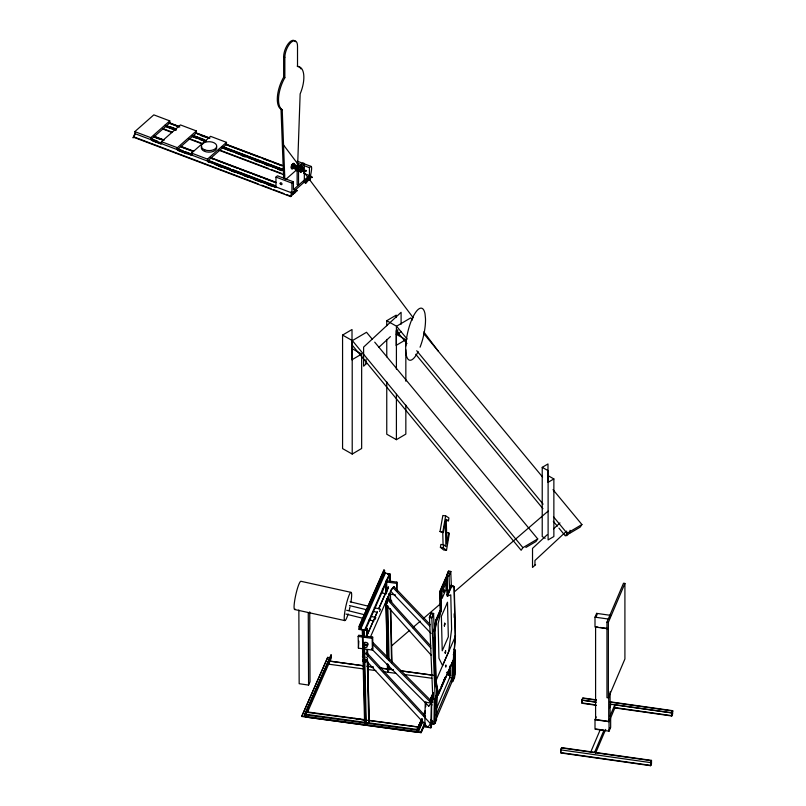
<?xml version="1.0" encoding="UTF-8"?>
<svg xmlns="http://www.w3.org/2000/svg" width="806" height="806" viewBox="0 0 806 806"><rect width="100%" height="100%" fill="white"/><g stroke="black" fill="none" stroke-linecap="round" stroke-linejoin="round"><path stroke-width="1.21" d="M433.134 697.472L433.185 695.044L431.684 699.074L431.462 726.478L430.857 727.848L424.792 726.851L425.256 702.157L431.321 703.164L431.925 701.784M425.749 706.751L425.84 701.976M430.857 727.848L431.321 703.164M431.724 700.767L431.774 698.339M432.076 700.827L433.064 696.193M432.218 701.381L432.127 698.399M431.593 723.748L433.93 724.12L434.394 699.81L435.512 698.933L437.033 695.125L436.671 688.475M433.93 724.12L435.059 723.244L435.512 698.933M436.439 705.341L436.933 694.722L435.19 698.983L432.852 698.711L429.467 617.487L431.22 613.225L433.557 613.497L434.283 630.987M435.059 723.244L436.459 719.939L436.923 695.638M450.725 675.317L448.297 674.914L448.368 671.207M449.426 675.499L449.536 669.373M436.378 708.806L449.688 677.604L449.889 666.703M449.919 676.103L450.03 669.977M452.317 662.23L451.954 681.866L436.681 717.683M454.594 655.782L454.594 677.171L453.073 680.979L451.954 681.866L452.226 677.695M453.073 680.979L453.536 656.507L454.937 653.213L454.665 652.104M454.171 667.287L454.453 652.598L454.181 675.176M454.483 677.685L454.937 653.213M297.565 167.799L300.144 93.929A23.132 10.337 -69.3 0 0 297.515 66.535L297.515 46.144A11.566 5.168 -69.3 0 0 291.188 42.285A11.566 5.168 -69.3 0 0 284.85 57.317L284.85 77.708A23.132 10.337 -69.3 0 0 282.231 109.727L284.81 178.992M301.363 170.096C302.29 169.331 300.316 168.232 302.603 170.499M302.502 170.519L302.502 169.502L303.086 169.653M305.998 170.781C305.796 169.099 304.386 172.182 305.746 171.386M305.403 716.897L306.26 711.789L364.755 719.667M417.337 732.16L418.052 730.246L306.119 714.982M294.714 166.661L294.593 164.535L293.847 164.353L292.185 166.016L292.185 168.091L293.515 167.567L294.563 165.109M379.525 611.452L380.422 609.427M445.678 520.404L448.479 520.777L448.922 517.926L445.647 515.88L442.847 515.497L440.016 531.537L443.34 532.544L445.295 521.502L445.899 546.589L443.673 544.796L440.872 544.423L440.398 547.345L443.683 549.984L446.484 550.357L449.305 533.733L448.761 532.877L445.96 532.504L446.504 533.35M446.484 550.357L443.199 547.717L443.673 544.796M448.761 532.877L446.937 543.818L446.212 519.346L448.479 520.777M451.783 585.368L447.552 595.06L446.816 594.959L451.048 585.267L454.252 586.597L455.45 636.226L453.647 659.731L438.283 694.893L437.547 694.802L435.079 681.04L433.89 631.511L435.814 620.146L440.267 609.941L439.824 591.463L446.363 576.492L447.098 576.582L447.572 596.087M434.112 631.249L435.925 620.539L437.013 618.041M438.283 694.893L435.814 681.141L434.625 631.612L436.55 620.237L441.003 610.031L440.267 609.941M443.34 532.544L442.816 531.92L445.647 515.88M294.341 165.049L292.689 167.88M375.122 619.381L375.808 617.557L370.951 616.338M436.459 719.939L436.479 719.023M441.235 610.152L438.111 623.794L438.948 658.28L442.575 665.575L448.68 651.591L451.602 629.325L450.766 594.848L447.35 596.178L446.897 577.701L440.791 591.675L441.235 610.152L436.661 620.63L434.847 631.35L436.036 680.546L438.424 693.916L453.476 659.469L455.229 636.619L454.04 587.352L451.703 586.194L447.35 596.178M296.951 169.139L297.968 166.822L299.63 166.439M445.627 652.064L445.295 652.92L445.607 650.583L445.184 653.273L445.647 652.155M418.193 727.052L306.189 712.242M292.175 165.976L293.092 164.887L291.54 165.159L291.54 166.933M293.414 167.698L291.903 168.303L292.618 164.867L292.407 167.265M388.2 587.846L386.155 593.71L382.608 593.145L382.497 588.461M446.776 578.013L446.675 575.514L448.418 571.253L450.755 571.514L451.33 585.267M435.19 698.983L431.804 617.759L433.547 613.507M449.587 589.529L449.013 575.776L450.755 571.514L448.549 571.242L446.675 575.514L448.882 575.786L450.755 571.514M453.264 654.875L454.141 652.749M135.015 134.531C130.229 142.823 135.831 133.393 134.824 131.63L153.815 114.865L169.774 120.9L169.774 122.865L150.782 139.629L150.782 137.655L169.774 120.9M292.074 193.007C286.745 201.359 295.953 192.251 292.074 193.007L134.824 133.595M297.182 190.831L295.762 189.742C290.422 198.498 300.406 188.02 294.835 189.944M308.638 180.564L307.217 179.476C301.867 188.231 311.862 177.743 306.29 179.678M275.974 186.921L275.974 177.088L277.445 175.789L293.404 181.824L291.933 183.123L291.933 192.956L310.935 176.192C313.504 177.612 311.862 177.34 310.733 177.491C306.864 188.181 313.756 166.55 310.935 166.358L297.253 161.19M301.645 168.847L303.368 169.512L303.187 168.686L301.464 168.605L301.162 170.59L302.875 170.671M367.163 637.193L367.002 628.378L367.204 637.103M364.473 724.906L365.672 723.264L363.949 648.427M365.672 723.264L369.178 723.163L367.768 662.048M453.657 655.359L454.594 653.152M436.258 714.952L452.025 677.977L449.688 677.604M434.706 723.183L435.975 719.335M453.657 678.723L452.156 681.362M607.885 628.811L595.009 626.987L595.009 617.154L596.621 613.366L610.656 615.361L609.457 618.192M595.594 617.346L596.974 614.101M606.958 622.131L623.512 583.232L624.912 583.433L624.912 658.965L608.369 697.875L606.958 697.674L606.958 622.131L608.369 622.333L624.912 583.433M560.734 749.812L561.661 747.646L651.5 760.39L651.5 763.534L650.583 765.7L560.734 752.955L560.734 749.812L561.601 747.978L651.45 760.723L650.644 765.368L560.795 752.623L560.795 749.872L650.644 762.617L651.45 760.723M596.48 705.321L581.892 703.245L581.892 700.102L582.809 697.936L596.349 699.86M595.483 704.837L581.942 702.913L581.942 700.162L582.748 698.268L596.289 700.192M610.656 717.945L610.656 727.385L609.054 731.163L595.009 729.178L595.009 719.738L596.218 716.897M590.848 751.786L600.279 729.632L595.594 728.977M609.608 707.698L611.079 704.243M594.596 752.32L604.016 730.165L601.216 729.773M609.92 716.292L614.827 704.766L671.73 712.847L672.657 710.68L609.88 701.774M597.981 627.118L595.594 626.786L595.594 719.526L608.701 721.39L610.082 718.146L610.082 691.83M595.553 753.207L605.669 729.43M609.054 731.163L609.054 721.723L614.827 707.92L614.827 704.766M609.155 729.752L610.082 727.586M650.583 765.7L650.583 762.557L651.5 760.39M615.18 707.628L671.791 715.657L672.597 711.013L609.83 702.107M671.791 715.657L672.657 710.68M614.827 707.92L671.73 715.99L672.657 713.824L672.597 711.013M371.495 648.8L428.742 706.177L429.044 705.482M428.742 706.177L432.066 701.774L373.047 642.624M446.161 577.6L440.056 591.584L440.469 608.822M441.033 611.059L440.56 591.564L447.098 576.582M437.507 616.902L440.499 610.051M447.582 593.861L450.967 586.093M437.547 694.802L438.535 692.525M443.491 681.181L444.983 677.786M449.446 667.57L450.433 665.303M298.855 610.031L299.167 683.7L308.577 685.1L310.018 681.805L309.726 611.885M424.591 724.665L421.075 732.664L301.696 716.463L327.599 657.434L330.299 657.726M301.696 716.463L327.82 657.394M301.998 716.111L304.95 716.131L304.9 714.045L331.175 655.127L331.246 658.25L307.459 712.363M304.9 714.045L331.014 655.097M421.286 719.889L417.266 729.027L417.337 732.281L305.403 717.028L305.353 713.844L331.175 655.127M304.487 716.453L306.008 712.998M307.015 710.701L308.537 707.245M309.544 704.938L310.562 702.641M312.587 698.026L314.108 694.581M316.637 688.818L318.158 685.362M320.687 679.609L323.72 672.698M324.737 670.401L326.249 666.945M327.266 664.638L328.274 662.341M307.479 710.368L308.486 708.071M310.381 703.719L311.902 700.263M313.554 696.555L315.065 693.1M325.191 670.068L326.208 667.771M305.403 717.028L306.441 714.67M358.156 636.438L358.69 635.219L372.684 637.123L372.956 648.85L372.412 650.069L358.428 648.165L358.156 636.438L372.15 638.352L372.684 637.123M387.525 574.063L390.013 574.396L389.751 582.184M358.428 648.165L358.831 641.082M367.193 634.906L377.299 611.915M378.81 608.47L388.411 586.617M370.599 636.639L391.192 589.71L393.892 586.577L430.344 624.731M431.301 722.498L427.825 727.355L362.458 656.628L363.063 655.258M431.079 633.476L390.588 591.09L393.892 586.577M396.492 590.365L396.874 582.113L386.376 580.683M431.804 617.759L433.668 613.527L431.22 613.225L429.356 617.456L431.804 617.759L429.467 617.487M423.795 714.176L425.306 710.751M429.82 700.464L433.336 692.465M421.76 720.211L417.367 729.44L421.79 718.952M423.805 714.388L425.306 710.963M429.981 700.485L433.346 692.676M417.367 729.44L421.891 719.154M423.896 714.579L425.407 711.154M430.424 699.729L433.437 692.878M417.276 729.239L422.163 718.871M423.674 715.446L425.175 712.02M430.203 700.595L433.215 693.734M423.765 715.647L425.276 712.222M430.293 700.787L433.306 693.936M421.075 732.664L417.79 731.435L422.304 721.158M431.351 700.585L433.356 696.021M417.931 731.737L422.455 721.451M431.492 700.888L432.5 698.601M418.264 731.898L422.787 721.612M454.826 651.218L455.43 649.848L454.967 674.541L454.362 675.912M454.906 652.447L455.511 651.067L453.768 649.253M420.752 732.231L424.762 723.093M436.318 696.807L438.323 692.243M420.974 732.342L424.994 723.204M436.54 696.918L438.555 692.344M421.064 732.533L425.084 723.395M436.64 697.119L440.157 689.12M441.154 686.833L445.678 676.546M436.64 697.25L440.157 689.251M441.164 686.964L445.678 676.677M424.792 726.851L425.094 726.166M448.297 674.914L448.599 674.229M427.825 727.355L428.127 726.669M359.073 626.333L383.847 570.134L384.462 570.295L384.643 572.582L359.869 628.791L365.239 630.332L359.113 629.456C358.156 626.403 360.332 625.053 359.869 628.791M359.325 626.373L384.099 570.174M359.839 626.705L384.613 570.507M359.113 629.456L360.131 627.169M360.645 629.285L385.419 573.086L390.013 574.124L387.565 573.781M364.715 629.869L389.489 573.66M365.239 630.332L390.013 574.003M367.415 634.393L373.813 619.895M374.8 617.668L377.258 612.097M378.749 608.711L387.706 588.451M444.136 591.221C443.733 586.033 443.119 595.674 444.106 591.241M430.767 645.938L387.918 598.112L387.283 599.442L430.958 648.195M449.395 674.481L449.073 675.146L446.554 672.335M305.907 171.104L305.353 171.597M327.599 657.434L329.997 658.079M330.803 655.147L330.762 657.404M301.283 168.847L300.981 169.734L302.31 170.187M374.719 342.157L537.733 538.932L522.903 547.677L521.139 550.266L352.373 345.341M537.733 538.932L535.97 541.521L525.855 547.486M553.017 489.655L581.922 524.545L567.092 533.3L565.328 535.889L558.931 528.121M581.922 524.545L580.159 527.144L570.043 533.109M296.81 168.837L295.852 169.482L296.709 166.348L297.626 165.784L298.653 166.832M298.069 169.31L297.112 169.955M386.477 599.865L387.918 598.112M362.458 656.628L365.33 653.152L430.696 723.869M378.83 347.356L390.406 336.606M396.643 330.813L397.731 329.805L397.731 334.52L401.096 331.407M547.153 534.791L532.524 548.372L532.524 567.464L535.577 564.643L534.952 564.865L534.952 560.502L565.56 532.081M553.561 528.857L559.958 522.913M328.818 663.217L328.616 660.89L363.466 665.766M161.432 143.649L161.432 141.685L180.433 124.92L196.392 130.955L196.392 132.919L177.391 149.674L177.391 147.71L196.392 130.955M191.546 155.054L191.546 153.09L210.537 136.325L226.496 142.36L226.496 144.324L207.495 161.079L207.495 159.114L226.496 142.36M304.336 163.517L298.532 168.645L298.532 185.168L297.132 184.634L297.132 168.111L302.935 162.993L304.336 163.517L304.336 180.05M299.026 167.205L299.761 166.56M285.757 179.426L296.618 169.844M293.404 181.824L293.404 189.692L309.454 175.537L309.454 167.668L310.935 166.358M391.656 645.818L409.78 630.211M412.642 627.753L420.279 621.174M423.14 618.716L440.308 603.926M454.614 591.614L548.11 511.115M366.962 628.468L366.76 637.345M352.01 348.605L361.652 354.056L361.652 448.479L352.212 454.05L342.57 448.599L342.57 335.084L352.01 329.513L352.01 359.939M386.759 325.695L386.759 320.707L396.199 315.136L396.199 317.524M352.212 359.627L361.652 354.056M396.411 345.25L405.841 339.679L396.199 334.228M386.759 381.832L386.759 434.222L396.411 439.673L405.841 434.102L405.841 405.146M545.168 538.257L542.226 536.595L542.226 467.349L547.979 463.954L547.979 481.857M548.11 482.32L553.863 478.925L547.979 475.6M303.187 168.686L302.22 170.983M301.162 170.59L301.817 170.268M387.343 664.194L387.666 671.771L387.888 664.073M446.675 575.514L449.013 575.776M454.252 586.597L451.048 585.267M439.824 591.463L440.56 591.564M435.814 620.146L436.55 620.237M433.89 631.511L434.625 631.612M454.715 636.125L455.45 636.226L435.814 681.141L435.079 681.04M440.016 531.537L442.816 531.92M440.398 547.345L443.199 547.717M385.842 581.902L396.33 583.332M388.442 593.941L395.434 594.899M367.113 666.199L373.329 667.046L367.073 666.29M379.545 667.902L393.227 669.766M400.693 670.783L433.024 675.186M363.335 665.786L328.516 661.031L328.586 664.164L363.405 668.909M379.505 667.993L393.187 669.857M400.653 670.874L432.983 675.277M368.382 669.585L375.848 670.602M383.313 671.62L395.746 673.322M404.451 674.501L431.815 678.239M368.443 720.272L418.233 726.962M306.23 714.317L418.173 729.581M305.474 716.453L417.417 731.707M595.009 617.154L609.054 619.139M600.359 627.461L607.502 628.468M581.892 700.102L596.48 702.167M581.942 700.162L595.483 702.086M610.253 704.172L671.791 712.907M595.009 719.738L609.054 721.723M365.44 722.629L367.929 722.982M293.757 168.595L293.162 167.708L294.19 165.391L295.107 164.827L296.134 165.885L295.54 168.363L294.593 168.998L295.449 165.865L296.366 165.301L297.394 166.358M432.258 698.943L434.908 699.215L436.429 695.024M432.056 699.447L434.394 699.81M354.489 718.368L364.121 720.04M351.063 592.37L300.92 581.287A14.458 2.086 -77.5 0 0 295.369 596.803A14.458 2.086 -77.5 0 0 295.308 609.145M294.674 609.517L344.827 620.6M350.126 601.77L368.221 606.183M374.256 607.664L380.291 609.135M349.461 605.558L367.556 609.981M373.591 611.452L377.208 612.338M346.661 610.283L364.876 614.827M345.996 614.081L362.992 618.323M369.067 619.834L373.924 621.043M305.907 170.348L305.343 171.487M385.419 573.086L384.643 572.582M295.459 41.711A11.566 5.168 -69.3 0 0 288.336 43.595A11.566 5.168 -69.3 0 0 283.641 56.853L284.85 57.317M283.641 56.853L283.641 77.245L284.85 77.708M283.641 77.245A23.132 10.337 -69.3 0 0 281.022 109.273L282.231 109.727M296.91 162.933L301.474 164.646M303.751 165.512L309.454 167.668M301.464 168.605L302.895 169.149M291.54 165.159L292.407 165.492M301.545 168.958L302.603 169.351M301.444 169.099L302.502 169.502M301.363 169.26L302.421 169.663M301.303 169.441L302.361 169.844M297.132 168.111L298.532 168.645M301.263 169.623L302.321 170.016M301.263 169.925L302.361 170.429M295.772 170.368L298.059 171.225M303.751 173.381L309.454 175.537M170.086 123.016L179.476 126.562M195.908 132.768L209.993 138.088M226.415 144.294L282.745 165.573M169.25 122.996L179.819 126.985M197.42 133.635L209.157 138.068M225.579 144.274L281.909 165.552M169.159 123.217L178.549 126.764M197.329 133.856L209.056 138.289M226.667 144.939L247.785 152.918M250.132 153.805L258.343 156.908M263.038 158.681L271.259 161.784M273.607 162.671L281.818 165.774M200.795 135.479L204.321 136.808M309.605 176.756L311.952 177.642M170.257 126.723L176.121 128.94M193.722 135.589L204.291 139.579M224.239 147.115L282.916 169.29M165.099 125.232L175.658 129.222M206.165 140.748L193.259 135.871L206.265 140.808M283.621 170.016L222.597 146.964L283.712 170.066M307.086 178.882L309.433 179.768M165.19 125.293L175.748 129.282M307.177 178.932L309.524 179.819M165.22 125.827L175.789 129.816M192.211 136.023L206.296 141.342M221.549 147.105L283.742 170.61M165.562 126.25L176.121 130.24M192.553 136.446L205.459 141.322M223.061 147.982L282.906 170.59M306.381 179.456L308.728 180.343M165.472 126.471L173.683 129.575M192.463 136.667L197.148 138.441M199.495 139.327L205.369 141.544M222.97 148.193L232.36 151.74M235.876 153.069L245.266 156.616M248.782 157.956L281.647 170.368M241.699 155.588L245.215 156.918M254.605 160.465L258.122 161.794M265.164 164.454L268.69 165.784M278.07 169.331L281.596 170.66M163.044 128.658L172.434 132.204M190.035 138.854L202.941 143.73M220.542 150.379L268.66 168.555M271.007 169.441L281.566 173.431M162.57 128.94L172.051 132.537M188.483 138.743L202.568 144.062M218.9 150.218L284.619 175.043M303.399 182.136L305.837 183.083M275.974 177.088L291.933 183.123M153.775 136.103L164.333 140.093M180.766 146.299L193.672 151.175M210.094 157.382L275.813 182.206M154.107 136.526L162.318 139.629M181.098 146.722L192.836 151.155M210.437 157.805L276.156 182.63M294.925 189.732L297.273 190.619M154.017 136.748L162.228 139.851M182.176 147.387L191.566 150.934M210.346 158.026L213.862 159.356M216.21 160.243L237.337 168.222M239.684 169.109L250.243 173.099M252.59 173.985L260.801 177.088M263.149 177.975L273.708 181.965M153.966 137.04L159.83 139.257M134.824 131.63L150.782 137.655M161.432 141.685L177.391 147.71M191.546 153.09L207.495 159.114M151.588 138.924L157.462 141.141M177.411 148.677L183.274 150.893M185.622 151.78L191.485 153.996M209.097 160.646L230.214 168.635M232.561 169.522L274.806 185.481M151.125 139.206L161.774 143.256M176.937 148.959L192.291 154.782M207.454 160.495L275.602 186.257M290.865 192.019L294.381 193.349M151.588 140.224L160.978 143.77M177.401 149.987L191.485 155.306M207.918 161.512L275.974 187.224M291.228 192.987L293.575 193.873M152.666 140.889L160.888 143.992M178.489 150.641L186.7 153.745M207.827 161.724L210.175 162.611M214.859 164.394L275.884 187.445M291.137 193.208L293.485 194.095M218.335 166.016L221.852 167.346M231.241 170.892L234.768 172.222M244.147 175.768L247.674 177.098M254.716 179.758L260.58 181.975M267.622 184.634L271.138 185.964M134.985 137.312L258.202 183.859M261.728 185.189L271.118 188.735M273.466 189.622L284.024 193.611M286.372 194.498L291.067 196.271M133.343 137.151L290.684 196.614M386.759 320.707L396.411 326.158L396.411 369.168M342.57 335.084L352.212 340.535L352.212 454.05M542.226 467.349L548.11 470.674L548.11 539.919L553.863 536.524L553.863 478.925M292.628 166.812L293.394 165.633M372.453 644.024L431.462 703.175M393.288 587.947L429.739 626.101M366.79 652.699L425.568 716.292M385.238 603.885L431.432 655.459M412.481 320.022L410.717 317.896L396.562 326.239L407.121 339.054M423.724 333.593L542.579 477.051M372.301 339.245L366.529 332.274L352.373 340.626L522.903 547.677M416.722 350.711L543.103 504.163M553.5 516.787L567.092 533.3M396.562 330.964L406.959 343.588M415.755 354.277L542.932 508.697M553.329 521.321L557.329 526.177M283.541 144.979L413.256 317.836M423.815 331.901L438.142 350.993M302.129 168.283L302.31 169.119M437.688 693.815L435.3 680.445L435.059 670.612M448.418 571.253L448.529 573.751M446.937 581.761L447.401 593.004M434.545 637.234L434.857 644.74M281.022 109.273L283.601 178.529M454.171 613.799L454.262 617.517M442.766 532.413L443.078 544.957M434.263 637.395L434.827 660.769M417.74 729.359L417.79 731.435M396.874 582.113L397.086 591.493M390.013 574.396L390.154 582.043M390.447 593.276L390.608 602.183M390.829 609.648L391.998 662.603M390.013 593.518L390.195 601.064M390.366 608.621L391.605 662.744M387.212 579.333L387.273 581.841M387.615 596.954L387.676 599.473M387.817 605.759L389.066 659.882M389.207 666.179L389.298 669.957M386.628 579.544L386.89 590.869M387.061 598.425L387.172 603.452M387.233 605.971L388.442 658.834M388.593 665.131L388.673 668.909M385.983 581.005L386.276 593.589M386.417 599.886L387.746 657.787M385.651 583.665L385.873 593.73M386.054 601.286L387.323 656.668M387.495 664.225L387.666 671.771M385.49 583.645L385.721 593.71M385.893 601.266L387.202 657.908M372.15 638.352L372.412 650.069M367.486 649.576L367.627 655.812M367.445 649.666L367.586 655.903M367.707 660.89L369.138 723.254M367.052 649.817L367.163 654.804M367.304 661.041L368.745 723.395M364.111 629.506L364.252 635.743M364.534 648.215L364.705 655.701M364.796 659.439L366.256 723.042M363.516 629.728L363.687 637.203M365.027 724.775L362.851 629.99L362.297 630.111L364.634 724.926M306.3 711.698L306.371 714.831M383.847 570.134L383.878 572.22M308.265 612.681L308.577 685.1M671.73 712.847L671.73 715.99M650.644 762.617L650.644 765.368M608.701 696.324L608.701 721.39M608.369 622.333L608.369 697.875M596.621 613.366L596.621 615.824M570.013 530.288L570.013 532.675L566.658 535.788L566.658 531.063M405.841 339.679L405.841 345.976M405.841 349.754L405.841 381.228M401.096 324.244L401.096 312.315L363.607 347.104L363.607 366.196L366.649 363.375L366.025 363.597L366.025 359.234M396.411 394.346L396.411 439.673M396.199 330.651L396.199 345.562M386.759 339.417L386.759 356.877M420.057 347.205A26.669 8.09 -77 0 0 425.508 318.874L425.044 313.947A26.669 8.09 -77 0 0 416.43 311.297A26.669 8.09 -77 0 0 406.788 336.908L405.912 343.527A26.669 8.09 -77 0 0 418.123 351.618M348.152 613.93A14.458 2.086 -77.5 0 1 344.283 616.459A14.458 2.086 -77.5 0 1 349.431 594.455A14.458 2.086 -77.5 0 1 350.922 602.072M349.985 606.928A14.458 2.086 -77.5 0 1 349.109 610.565M367.153 644.216A1.924 1.511 23.7 0 1 364.836 645.405M364.383 645.183A1.924 1.511 23.7 0 1 363.657 642.956A1.924 1.511 23.7 0 1 366.186 642.735M431.603 703.91A1.924 1.511 23.7 0 1 431.633 705.472M450.06 675.66A1.924 1.511 23.7 0 1 450 672.95M430.968 723.083A1.924 1.511 23.7 0 0 431.452 723.093L431.895 723.002A1.924 1.511 23.7 0 0 431.835 720.292L431.381 720.08A1.924 1.511 23.7 0 0 430.898 719.96M430.978 722.236A1.924 1.511 23.7 0 1 430.595 725.037M430.152 700.474A1.924 1.511 23.7 0 1 431.563 700.505L432.016 700.726A1.924 1.511 23.7 0 1 432.409 701.029M432.903 701.794A1.924 1.511 23.7 0 1 432.983 702.207M363.828 657.998A1.924 1.511 23.7 0 1 366.68 657.505A1.924 1.511 23.7 0 1 366.74 660.074A1.924 1.511 23.7 0 1 363.849 658.804M390.295 599.664A1.924 1.511 23.7 0 1 391.192 602.394M387.182 602.404A1.924 1.511 23.7 0 1 387.364 602.052M216.562 146.813A7.707 4.453 0 0 1 208.593 152.163A7.707 4.453 0 0 1 201.691 146.329M299.026 167.426A2.831 1.269 -69.3 0 1 299.399 166.862M299.802 166.429A2.831 1.269 -69.3 0 1 300.205 166.157M298.794 167.336A2.831 1.269 -69.3 0 1 300.346 165.965M302.421 170.751A2.831 1.269 -69.3 0 1 300.114 171.184A2.831 1.269 -69.3 0 1 301.907 166.923A2.831 1.269 -69.3 0 1 302.985 169.411M302.179 170.66A2.831 1.269 -69.3 0 1 299.882 171.094A2.831 1.269 -69.3 0 1 301.676 166.832A2.831 1.269 -69.3 0 1 302.744 169.32M293.384 168.041A2.831 1.269 -69.3 0 1 291.44 167.729A2.831 1.269 -69.3 0 1 293.122 163.739A2.831 1.269 -69.3 0 1 294.482 165.442M293.152 167.95A2.831 1.269 -69.3 0 1 291.218 167.819A2.831 1.269 -69.3 0 1 292.608 163.89A2.831 1.269 -69.3 0 1 294.301 164.706M297.243 66.142A23.132 10.337 -69.3 0 1 300.94 68.903M445.496 665.575C445.708 670.179 446.584 662.965 445.496 665.575M444.398 626.01L444.7 623.209L444.398 626.01M292.336 166.288C292.104 167.386 293.475 163.769 292.336 166.288M443.844 589.972L443.743 591.302L443.844 589.972M444.66 623.602L444.559 624.932L444.66 623.602M445.879 583.272L441.96 592.259L442.101 598.415L446.03 589.428L445.879 583.272M447.491 602.334L441.386 616.308L442.222 650.795L448.327 636.811L447.491 602.334M364.655 644.548A1.924 1.511 23.7 0 0 367.889 644.991A1.924 1.511 23.7 0 0 366.216 642.422A1.924 1.511 23.7 0 0 364.655 644.548M363.808 646.493A1.924 1.511 23.7 0 0 367.032 646.936A1.924 1.511 23.7 0 0 365.37 644.367A1.924 1.511 23.7 0 0 363.808 646.493M363.194 661.152A1.924 1.511 23.7 0 0 366.418 661.585A1.924 1.511 23.7 0 0 364.755 659.026A1.924 1.511 23.7 0 0 363.194 661.152M204.795 149.876A7.707 4.453 0 0 0 216.713 146.4A7.707 4.453 0 0 0 205.54 142.178A7.707 4.453 0 0 0 204.795 149.876M280.196 183.577A1.088 0.746 48.6 0 0 281.727 184.554A1.088 0.746 48.6 0 0 281.314 182.912A1.088 0.746 48.6 0 0 280.196 183.577"/></g></svg>
